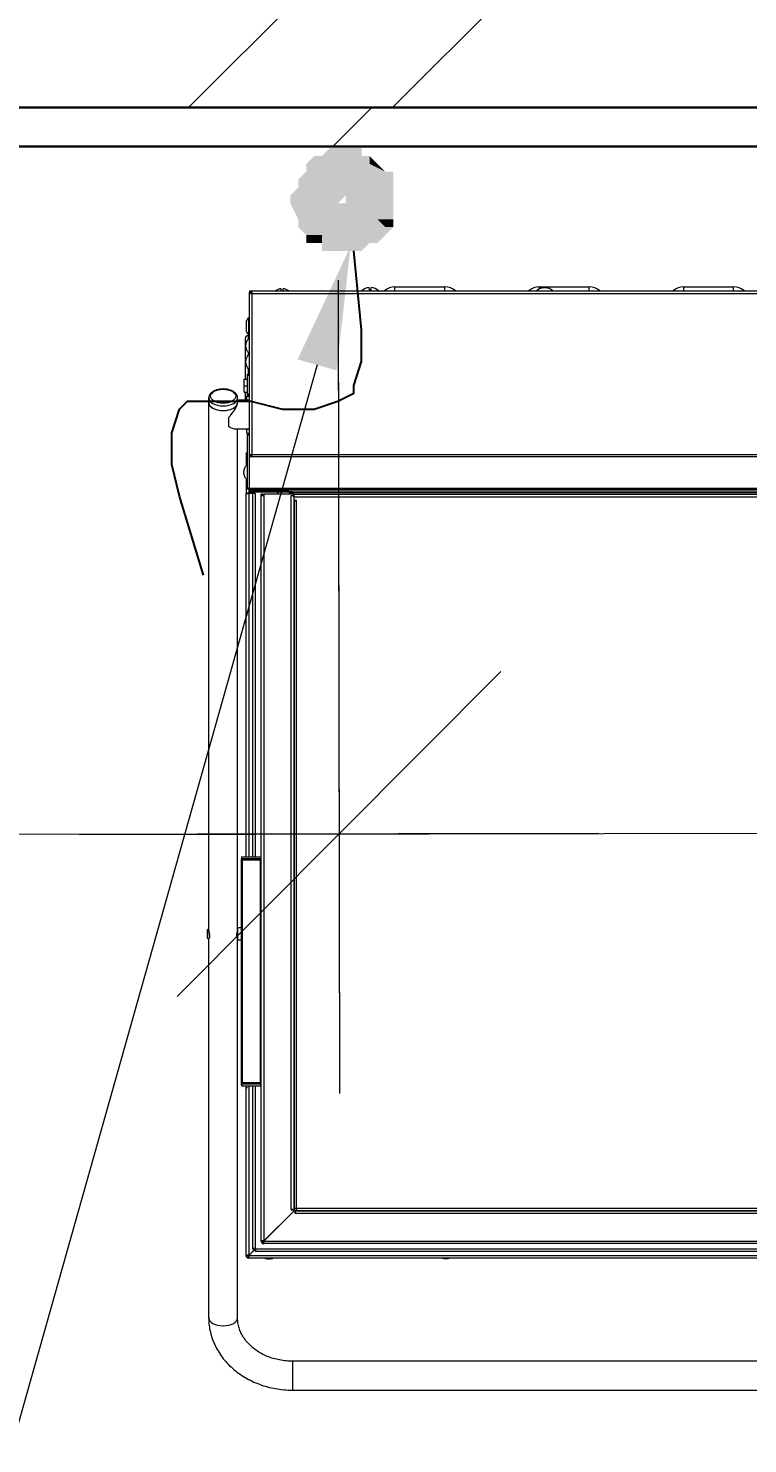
# Model space of a CAD drawing. Header units: millimetres. Extents: x -215207 to 92095, y -30385 to 123050.
# Drawn here: x -25181 to -24627, y 24391 to 25481 of the extents above; entities that cross this region are included whole.
import ezdxf
from ezdxf import colors
from ezdxf.entities.mleader import LeaderData, LeaderLine
from ezdxf.enums import TextEntityAlignment as Align
from ezdxf.math import Vec2, Vec3

# ---------------------------------------------------------------- set-up
doc = ezdxf.new("R2010")
doc.units = ezdxf.units.MM
doc.linetypes.add('SPLOSHNAY', pattern=[20, 10, 10])
for name, color, linetype, lineweight in [('Атрибут', 250, 'Continuous', 5), ('Оборудование пищеблок', 7, 'Continuous', 9), ('Стены разрез', 7, 'Continuous', 30)]:
    doc.layers.add(name, color=color, linetype=linetype, lineweight=lineweight)
doc.layers.add('ТХ Подключения', color=10, linetype='SPLOSHNAY')
doc.layers.add('тх разм', color=7, linetype='Continuous')
doc.layers.add('ТХ Подключения ЭОМ', color=7, linetype='Continuous', lineweight=18, true_color=0x003efa)
doc.layers.add('тх размеры розетки', color=7, linetype='Continuous', true_color=0xe91640)
doc.styles.add('ISOCPEUR', font='isocpeur.ttf', dxfattribs={"width": 0.9, "height": 270})
doc.styles.add('lloyd', font='isocpeui.ttf', dxfattribs={"height": 120})
doc.styles.add('ГОСТ 2.304', font='CS_Gost2304.shx')
doc.dimstyles.new('СПДС', dxfattribs={"dimscale": 100, "dimtxt": 2.5, "dimasz": 2.5, "dimexe": 2, "dimexo": 0.625, "dimgap": 1, "dimtad": 1, "dimdec": 0, "dimtxsty": 'ГОСТ 2.304', "dimblk": 'OBLIQUE', "dimblk1": 'OBLIQUE', "dimblk2": 'OBLIQUE', "dimcen": 2.5, "dimdle": 2, "dimadec": 0, "dimazin": 2, "dimtfac": 0.75, "dimtdec": 4, "dimtmove": 1, "dimatfit": 3, "dimfxl": 0, "dimtolj": 1, "dimarcsym": 0})

# ---------------------------------------------------------------- blocks, each defined once
blk = doc.blocks.new('Посудомоечная машина 1400')
at = {"layer": 'Оборудование пищеблок', "color": 217, "true_color": 0x93278f}
for p, q in [((165735.4, -325230.5), (165735.4, -325231.5)), ((165735.4, -325230.5), (165737.4, -325230.5)), ((165735.4, -325231.5), (165736.4, -325231.5)), ((165735.4, -325232.5), (165735.4, -325231.5)), ((165735.4, -325231.5), (165737.4, -325231.5)), ((165735.4, -325232.5), (165737.4, -325232.5)), ((165735.4, -325357.2), (165735.4, -325232.5)), ((165736.4, -325232.5), (165736.4, -325231.5)), ((165737.4, -325230.5), (165737.4, -325232.5)), ((165737.4, -325230.5), (166997.2, -325230.5)), ((165737.4, -325232.5), (166997.2, -325232.5)), ((165737.4, -325232.5), (165737.4, -325356.5)), ((165759.9, -325230.5), (165759.9, -325228.9)), ((165761.4, -325230.5), (165761.4, -325228.9)), ((165827.7, -325229.5), (165827.7, -325227.9)), ((165827.7, -325229.5), (165829.2, -325229.5)), ((165829.2, -325229.5), (165829.2, -325227.9)), ((165847.6, -325230.5), (165847.6, -325227.5)), ((165847.6, -325227.5), (165886, -325227.5)), ((165886, -325230.5), (165886, -325227.5)), ((165957.8, -325229.5), (165957.9, -325229.5)), ((165958.8, -325228.8), (165958.8, -325227.5)), ((165958.8, -325227.5), (165997.3, -325227.5)), ((165967.9, -325229.5), (165968, -325229.5)), ((165997.3, -325230.5), (165997.3, -325227.5)), ((166070.1, -325230.5), (166070.1, -325227.5)), ((166070.1, -325227.5), (166108.5, -325227.5)), ((166108.5, -325230.5), (166108.5, -325227.5)), ((165732.9, -325255), (165732.9, -325260.6)), ((165734.8, -325251.5), (165734.8, -325264.1)), ((165735.4, -325251.5), (165734.8, -325251.5)), ((165732.4, -325298.5), (165732.4, -325266.9)), ((165734.4, -325264.9), (165734.4, -325267.7)), ((165735.4, -325264.9), (165734.4, -325264.9)), ((165734.4, -325267.7), (165734.4, -325267.7)), ((165734.8, -325264.1), (165735.4, -325264.1)), ((165734.4, -325277.7), (165734.4, -325280)), ((165734.4, -325277.8), (165734.4, -325277.8)), ((165734.4, -325280.1), (165734.4, -325280)), ((165734.4, -325290.1), (165734.4, -325294.7)), ((165734.4, -325290.2), (165734.4, -325290.2)), ((165731.3, -325303.6), (165731.3, -325298.5)), ((165731.3, -325298.5), (165733.9, -325298.5)), ((165733.9, -325295.7), (165733.9, -325294.7)), ((165733.9, -325294.7), (165735.4, -325294.7)), ((165733.9, -325309.9), (165733.9, -325295.7)), ((165735.4, -325295.7), (165733.9, -325295.7)), ((165704, -325313), (165704, -325316.6)), ((165726.3, -325316.6), (165726.3, -325313)), ((165731.3, -325308.6), (165731.3, -325303.6)), ((165731.3, -325303.6), (165733.9, -325303.6)), ((165731.3, -325308.6), (165733.9, -325308.6)), ((165732.4, -325314.7), (165732.4, -325308.6)), ((165733.4, -325311.6), (165735.4, -325311.6)), ((165733.4, -325314.6), (165733.4, -325311.6)), ((165733.9, -325310.9), (165733.9, -325309.9)), ((165733.9, -325309.9), (165735.4, -325309.9)), ((165733.9, -325311.6), (165733.9, -325310.9)), ((165735.4, -325310.9), (165733.9, -325310.9)), ((165704, -325316.6), (165704, -325325.6)), ((165735.4, -325314.7), (165726.3, -325314.7)), ((165733.4, -325314.6), (165735.4, -325314.6)), ((165733.4, -325314.7), (165733.4, -325314.6)), ((165704, -325326), (165704, -325723)), ((165719.2, -325328.2), (165719.2, -325334.9)), ((165724.4, -325336.9), (165735.4, -325336.9)), ((165726.3, -325722.5), (165726.3, -325336.9)), ((165733.4, -325337), (165733.4, -325336.9)), ((165733.4, -325337), (165735.4, -325337)), ((165733.4, -325340.1), (165733.4, -325337)), ((165733.4, -325340.1), (165735.4, -325340.1)), ((165733.9, -325340.7), (165733.9, -325340.1)), ((165733.9, -325341.7), (165733.9, -325340.7)), ((165733.9, -325340.7), (165735.4, -325340.7)), ((165733.9, -325382.2), (165733.9, -325341.7)), ((165735.4, -325341.7), (165733.9, -325341.7)), ((165732.9, -325355.4), (165732.9, -325365.2)), ((165732.9, -325355.4), (165733.9, -325355.4)), ((165736, -325356.5), (165737.4, -325356.5)), ((165736.6, -325357.2), (165736.6, -325356.9)), ((165737.4, -325356.9), (165736.6, -325356.9)), ((165736.6, -325356.9), (165736.6, -325357.2)), ((165737.4, -325356.5), (166997.2, -325356.5)), ((165737.4, -325356.5), (165737.4, -325358)), ((165732.9, -325365.3), (165732.9, -325365.2)), ((165735.4, -325357.2), (165737.4, -325357.2)), ((165735.4, -325358), (165735.4, -325357.2)), ((165735.4, -325382.6), (165735.4, -325358)), ((165735.4, -325358), (165737.4, -325358)), ((165737.4, -325358), (166997.2, -325358)), ((165732.9, -325375.4), (165732.9, -325375.3)), ((165732.9, -325375.4), (165732.9, -325386.5)), ((165732.9, -325386.5), (165732.9, -325386.7)), ((165734.9, -325386.5), (165732.9, -325386.5)), ((165732.9, -325666.7), (165732.9, -325386.7)), ((165732.9, -325386.7), (165734.9, -325386.7)), ((165733.9, -325382.2), (165735.4, -325382.2)), ((165733.9, -325383.2), (165733.9, -325382.2)), ((165735.4, -325383.2), (165733.9, -325383.2)), ((165733.9, -325386.5), (165733.9, -325386.7)), ((165733.9, -325386.5), (165733.9, -325386.7)), ((165734.9, -325383.2), (165734.9, -325386.5)), ((165734.9, -325386.5), (165734.9, -325386.7)), ((165734.9, -325386.5), (165735.4, -325386.5)), ((165734.9, -325386.7), (165734.9, -325666.7)), ((165737.9, -325386.7), (165734.9, -325386.7)), ((165735.4, -325383.2), (165735.4, -325382.6)), ((165735.4, -325382.6), (166999.2, -325382.6)), ((165735.4, -325386.5), (165735.4, -325383.2)), ((165735.4, -325383.2), (166999.2, -325383.2)), ((165735.4, -325383.2), (165735.4, -325383.2)), ((165735.4, -325386.2), (165736.4, -325386.2)), ((165735.4, -325386.7), (165735.4, -325386.5)), ((165735.6, -325383.7), (165735.6, -325383.2)), ((165736.4, -325386.2), (165736.4, -325385.3)), ((165736.4, -325386.7), (165736.4, -325386.2)), ((165736.6, -325383.7), (165736.6, -325383.2)), ((165736.6, -325383.2), (165736.6, -325383.7)), ((165736.6, -325386.7), (165736.6, -325385.5)), ((165765.9, -325384.7), (165737.6, -325384.7)), ((165737.6, -325384.7), (165768.2, -325384.7)), ((165737.6, -325386.7), (165737.6, -325385.7)), ((165765.9, -325385.7), (165737.6, -325385.7)), ((165737.9, -325386.7), (165737.9, -325666.7)), ((165739.9, -325386.7), (165737.9, -325386.7)), ((165738.6, -325386.7), (165738.6, -325385.7)), ((165739.9, -325386.7), (165739.9, -325666.7)), ((165745.5, -325387.2), (165744.5, -325387.2)), ((165744.5, -325388.3), (165744.5, -325387.2)), ((165744.5, -325962.6), (165744.5, -325388.3)), ((165746.5, -325388.3), (165744.5, -325388.3)), ((165745.5, -325388.3), (165745.5, -325387.2)), ((165745.5, -325388.3), (165745.5, -325387.2)), ((165745.5, -325387.2), (165746.5, -325387.2)), ((165746.5, -325388.3), (165745.5, -325388.3)), ((165769.8, -325387.2), (165746.5, -325387.2)), ((165746.5, -325387.2), (165746.5, -325388.3)), ((165769.5, -325387.2), (165746.5, -325387.2)), ((165746.5, -325387.2), (165746.5, -325387.2)), ((165746.5, -325388.3), (165746.5, -325962.5)), ((165757.9, -325385.7), (165757.1, -325386.5)), ((165757.1, -325386.5), (165757.1, -325387.2)), ((165766.7, -325386.5), (165766, -325385.7)), ((165766.6, -325386), (165767.4, -325385.3)), ((165766.7, -325387.2), (165766.7, -325386.5)), ((165766.9, -325386.7), (165766.9, -325387.2)), ((165766.9, -325386.7), (165767.9, -325386.7)), ((165767.7, -325388.2), (165767.7, -325388.5)), ((165767.7, -325388.2), (165769.8, -325388.2)), ((165769.5, -325388.3), (165767.7, -325388.3)), ((165769.2, -325388.5), (165767.7, -325388.5)), ((165767.7, -325938.2), (165767.7, -325388.5)), ((165767.9, -325386.7), (165767.9, -325387.2)), ((165768.2, -325386.2), (165768.2, -325384.7)), ((165768.2, -325384.7), (166966.8, -325384.7)), ((166966.8, -325386.2), (165768.2, -325386.2)), ((165768.2, -325386.2), (165768.2, -325387.2)), ((165769.3, -325388.6), (165769.8, -325388.6)), ((165769.8, -325387.2), (165769.5, -325387.2)), ((165769.5, -325387.2), (165769.5, -325387.2)), ((165769.5, -325388.3), (165769.5, -325388.2)), ((165769.8, -325388.3), (165769.5, -325388.3)), ((165769.8, -325388.2), (165769.8, -325387.2)), ((165769.8, -325387.2), (165769.8, -325387.2)), ((165769.8, -325387.2), (166964.9, -325387.2)), ((165769.8, -325389.3), (165769.8, -325388.3)), ((165769.8, -325389.3), (166964.9, -325389.3)), ((165769.8, -325392.1), (165769.8, -325389.3)), ((165769.8, -325392.1), (165769.8, -325938.2)), ((165771.8, -325392.1), (165769.8, -325392.1)), ((165769.8, -325392.3), (165771.8, -325392.3)), ((165769.8, -325937.3), (165769.8, -325392.3)), ((165771.8, -325392.3), (165771.8, -325392.1)), ((165771.8, -325937.3), (165771.8, -325392.3)), ((165733.9, -325480.5), (165732.7, -325480.5)), ((165729.3, -325667), (165729.3, -325668.1)), ((165729.3, -325668.6), (165729.3, -325668.1)), ((165729.3, -325668.6), (165729.3, -325669)), ((165729.8, -325668.6), (165729.3, -325668.6)), ((165729.3, -325669.1), (165729.3, -325669)), ((165729.3, -325669), (165729.3, -325669)), ((165729.8, -325669.1), (165729.3, -325669.1)), ((165729.3, -325840.4), (165729.3, -325669.1)), ((165729.5, -325668.8), (165729.5, -325668.9)), ((165729.5, -325668.8), (165729.8, -325668.8)), ((165729.6, -325667.8), (165729.6, -325666.7)), ((165744.2, -325666.7), (165729.6, -325666.7)), ((165729.8, -325667.8), (165744, -325667.8)), ((165729.8, -325667.8), (165729.8, -325668.1)), ((165744, -325668.1), (165729.8, -325668.1)), ((165729.8, -325668.1), (165729.8, -325668.6)), ((165729.8, -325668.6), (165744, -325668.6)), ((165729.8, -325668.6), (165729.8, -325668.8)), ((165729.8, -325669.1), (165729.8, -325668.8)), ((165744, -325668.8), (165729.8, -325668.8)), ((165729.8, -325669.1), (165729.8, -325840.4)), ((165744, -325669.1), (165729.8, -325669.1)), ((165744, -325668.1), (165744, -325667.8)), ((165744, -325668.6), (165744, -325668.1)), ((165744, -325668.8), (165744, -325668.6)), ((165744.5, -325668.6), (165744, -325668.6)), ((165744, -325669.1), (165744, -325668.8)), ((165744, -325668.8), (165744.3, -325668.8)), ((165744.5, -325669.1), (165744, -325669.1)), ((165744, -325840.4), (165744, -325669.1)), ((165744.2, -325666.7), (165744.2, -325667.8)), ((165703.5, -325722.5), (165703, -325723)), ((165703, -325723), (165703, -325729)), ((165703.5, -325729.5), (165703.5, -325722.5)), ((165704, -325722.5), (165703.5, -325722.5)), ((165726.6, -325721.4), (165726.3, -325721.7)), ((165726.3, -325722.5), (165726.3, -325730.2)), ((165726.6, -325730.5), (165726.6, -325721.4)), ((165729.3, -325721.4), (165726.6, -325721.4)), ((165703, -325729), (165703.5, -325729.5)), ((165703.5, -325729.5), (165704.3, -325729.5)), ((165704, -325729.5), (165704, -326021.7)), ((165726.1, -325729.5), (165726.3, -325729.5)), ((165726.3, -326021.7), (165726.3, -325730.2)), ((165726.3, -325730.2), (165726.6, -325730.5)), ((165726.6, -325730.5), (165729.3, -325730.5)), ((165729.3, -325840.4), (165729.8, -325840.4)), ((165729.3, -325840.5), (165729.3, -325840.4)), ((165729.3, -325840.5), (165729.3, -325840.9)), ((165729.3, -325840.5), (165729.3, -325840.5)), ((165729.3, -325841.5), (165729.3, -325840.9)), ((165729.3, -325840.9), (165729.8, -325840.9)), ((165729.3, -325842.6), (165729.3, -325841.5)), ((165729.5, -325840.7), (165729.5, -325840.7)), ((165729.8, -325840.7), (165729.5, -325840.7)), ((165729.6, -325841.8), (165729.6, -325842.9)), ((165729.6, -325842.9), (165744.2, -325842.9)), ((165729.8, -325840.4), (165744, -325840.4)), ((165729.8, -325840.4), (165729.8, -325840.7)), ((165729.8, -325840.7), (165744, -325840.7)), ((165729.8, -325840.7), (165729.8, -325840.9)), ((165729.8, -325840.9), (165729.8, -325841.5)), ((165744, -325840.9), (165729.8, -325840.9)), ((165729.8, -325841.5), (165744, -325841.5)), ((165729.8, -325841.5), (165729.8, -325841.8)), ((165744, -325841.8), (165729.8, -325841.8)), ((165733.9, -325844.5), (165732.7, -325844.5)), ((165732.9, -325973.7), (165732.9, -325842.9)), ((165734.9, -325842.9), (165734.9, -325973.7)), ((165737.9, -325842.9), (165737.9, -325968.4)), ((165739.9, -325842.9), (165739.9, -325968.4)), ((165744, -325840.4), (165744.5, -325840.4)), ((165744, -325840.4), (165744, -325840.7)), ((165744.3, -325840.7), (165744, -325840.7)), ((165744, -325840.9), (165744, -325840.7)), ((165744, -325841.5), (165744, -325840.9)), ((165744, -325840.9), (165744.5, -325840.9)), ((165744, -325841.8), (165744, -325841.5)), ((165744.2, -325842.9), (165744.2, -325841.8)), ((165746.5, -325962.5), (165769.8, -325939.3)), ((165769.8, -325939.3), (165746.5, -325962.6)), ((165769.8, -325938.2), (165767.7, -325938.2)), ((165767.7, -325938.2), (165767.7, -325938.5)), ((165767.7, -325938.5), (165769.8, -325938.5)), ((165768.8, -325938.5), (165768.8, -325938.2)), ((165768.8, -325940.3), (165768.8, -325940.2)), ((165769.8, -325939.3), (165769.7, -325939.3)), ((165769.8, -325937.3), (165771.8, -325937.3)), ((165769.8, -325938.5), (165769.8, -325938.2)), ((165769.8, -325938.5), (165769.8, -325939.3)), ((165769.8, -325939.3), (165770.6, -325939.3)), ((165770.6, -325941.3), (165770.6, -325939.3)), ((165770.8, -325939.3), (165770.6, -325939.3)), ((165770.8, -325940.3), (165770.6, -325940.3)), ((165770.6, -325941.3), (165770.8, -325941.3)), ((165770.8, -325939.3), (166963.8, -325939.3)), ((165770.8, -325939.3), (165770.8, -325941.3)), ((166963.8, -325941.3), (165770.8, -325941.3)), ((165771.8, -325937.3), (166962.8, -325937.3)), ((165771.8, -325939.3), (165771.8, -325937.3)), ((166962.8, -325939.3), (165771.8, -325939.3)), ((165771.8, -325939.3), (165771.8, -325939.3)), ((165745.5, -325962.6), (165744.5, -325962.6)), ((165746.5, -325962.6), (166988.1, -325962.6)), ((165746.5, -325963.6), (165746.5, -325964.6)), ((166988.1, -325964.6), (165746.5, -325964.6)), ((165748, -325961.1), (165748, -325961.1)), ((165733.9, -325973.7), (165732.9, -325973.7)), ((165740, -325968.6), (165734.9, -325973.7)), ((165734.9, -325973.7), (165739.9, -325968.6)), ((165734.9, -325973.7), (166999.7, -325973.7)), ((165734.9, -325973.7), (165734.9, -325973.7)), ((165734.9, -325974.7), (165734.9, -325973.7)), ((165734.9, -325974.7), (165734.9, -325975.7)), ((166999.7, -325975.7), (165734.9, -325975.7)), ((165735.4, -325973.2), (165735.4, -325973.1)), ((165735.5, -325973.1), (165735.5, -325973.1)), ((165735.9, -325972.7), (165735.9, -325972.7)), ((165735.9, -325972.7), (165735.9, -325972.7)), ((165736.9, -325971.7), (165736.9, -325971.7)), ((165736.9, -325971.7), (165736.9, -325971.7)), ((165737.6, -325970.9), (165737.6, -325971)), ((165737.8, -325970.7), (165737.8, -325970.7)), ((165737.9, -325968.4), (165737.9, -325968.6)), ((165739.9, -325968.4), (165737.9, -325968.4)), ((165737.9, -325968.6), (165739.9, -325968.6)), ((165737.9, -325970.6), (165737.9, -325970.6)), ((165738.6, -325968.6), (165738.6, -325968.4)), ((165738.6, -325970), (165738.6, -325969.9)), ((165738.9, -325969.6), (165738.9, -325969.6)), ((165740, -325970.6), (165740, -325968.6)), ((165740.2, -325969.6), (165740, -325969.6)), ((165740, -325970.6), (165740.2, -325970.6)), ((165740.2, -325968.6), (166994.5, -325968.6)), ((165740.2, -325968.6), (165740.2, -325970.6)), ((166994.5, -325970.6), (165740.2, -325970.6)), ((165768.8, -326077.5), (165768.8, -326055.2)), ((166965.9, -326055.2), (165768.8, -326055.2)), ((165768.8, -326077.5), (166965.9, -326077.5))]:
    blk.add_line(p, q, dxfattribs=at)
for centre, radius, start, end in [((165761.1, -325238.5), 9.75, 97.1339, 124.6571), ((165760.2, -325238.5), 9.75, 55.3429, 82.8423), ((165828.9, -325237.5), 9.75, 97.1339, 134.0407), ((165828, -325237.5), 9.75, 45.9593, 82.8423), ((165847.6, -325239.8), 12.3, 90, 131.1859), ((165886, -325239.8), 12.3, 48.8141, 90), ((165958.8, -325239.8), 12.3, 90, 131.1859), ((165963.3, -325237.5), 9.75, 124.6571, 134.0407), ((165962.4, -325237.5), 9.75, 45.9593, 55.3429), ((165997.3, -325239.8), 12.3, 48.8141, 90), ((166070.1, -325239.8), 12.3, 90, 131.1859), ((166108.5, -325239.8), 12.3, 48.8141, 90), ((165737.1, -325255), 4.22, 123.0087, 180), ((165734.4, -325266.9), 2.02, 90, 180), ((165737.1, -325260.6), 4.22, 180, 236.9913), ((165742.4, -325273.2), 9.75, 135.9593, 145.3429), ((165742.4, -325272.3), 9.75, 214.6571, 224.0407), ((165742.4, -325285.6), 9.75, 135.9593, 145.3429), ((165742.4, -325284.7), 9.75, 214.6571, 224.0407), ((165699.8, -325325.8), 4.25, 356.5931, 2.8398), ((165738.6, -325357.6), 2.23, 150.0884, 178.5853), ((165737.6, -325356.9), 1.01, 157.7637, 180), ((165740.9, -325370.8), 9.75, 135.9593, 145.3429), ((165740.9, -325369.9), 9.75, 214.6571, 224.0407), ((165737.6, -325383.7), 2.02, 180, 270), ((165737.6, -325383.7), 1.01, 180, 270), ((165737.6, -325383.7), 1.01, 180, 270), ((165745.5, -325388.3), 0.00202, 0, 180), ((165765.9, -325386.7), 2.02, 45, 90), ((165765.9, -325386.7), 1.01, 45, 90), ((165765.9, -325386.7), 1.01, 0, 45), ((165765.9, -325386.7), 2.02, 0, 45), ((165742.4, -325481.7), 9.75, 168.002, 172.8423), ((165742.4, -325480.8), 9.75, 187.1339, 191.998), ((165729.6, -325667), 0.303, 90, 180), ((165729.7, -325665.9), 2.17, 259.8967, 273.3258), ((165729.5, -325668.6), 0.202, 180, 270), ((165729.6, -325669.1), 0.303, 90, 180), ((165744.1, -325665.9), 2.17, 266.6809, 280.0967), ((165744.2, -325667), 0.303, 0, 90), ((165744.2, -325669.1), 0.303, 0, 90), ((165744.3, -325668.6), 0.202, 270, 0), ((165729.6, -325840.4), 0.303, 180, 270), ((165729.5, -325840.9), 0.202, 90, 180), ((165729.7, -325843.6), 2.17, 86.6809, 100.0967), ((165729.6, -325842.6), 0.303, 180, 270), ((165742.4, -325845.7), 9.75, 168.002, 172.8423), ((165742.4, -325844.8), 9.75, 187.1339, 191.998), ((165744.1, -325843.6), 2.17, 79.8967, 93.3258), ((165744.2, -325840.4), 0.303, 270, 0), ((165744.2, -325842.6), 0.303, 270, 0), ((165744.3, -325840.9), 0.202, 0, 90), ((165765.9, -325943.2), 6.32, 37.995, 52.005), ((165746.4, -326052.3), 89.8, 89.9276, 91.2183), ((165746.5, -325962.6), 2.02, 180, 270), ((165746.5, -325985), 22.5, 89.8557, 92.4359), ((165746.5, -325962.6), 1.01, 180, 270), ((165656.8, -325962.7), 89.8, 358.7817, 0.0724), ((165721.2, -325962.6), 25.3, 357.709, 359.9994), ((165734.9, -325973.7), 2.02, 180, 270), ((165734.8, -326063.4), 89.8, 89.9276, 91.2183), ((165734.9, -325973.7), 1.01, 180, 270), ((165734.8, -325996.1), 22.5, 89.8557, 92.4359), ((165645.1, -325973.8), 89.8, 358.7817, 0.0724), ((165709.6, -325973.7), 25.3, 357.709, 359.9994), ((165751, -325966.7), 9.75, 247.8012, 262.1458), ((165750.1, -325966.7), 9.75, 277.804, 292.1988)]:
    blk.add_arc(centre, radius, start, end, dxfattribs=at)
for centre, major_axis, ratio, start_param, end_param in [((165715.2, -325313), (11.1, 0), 0.552947, 3.144987, 6.283185), ((165715.2, -325313), (11.1, 0), 0.552947, 0, 0.00391), ((165715.2, -325316.6), (11.1, 0), 0.552947, 3.141593, 6.283185), ((165715.2, -325316.6), (-11.1, 0), 0.552947, 0, 3.141593), ((165715.2, -325325.8), (-10.6, -10.6), 0.301627, 1.650016, 2.848644), ((165715.2, -325325.8), (-10.6, 10.6), 0.301627, 2.235914, 2.848644), ((165729.6, -325668.1), (-0.303, 0), 0.989368, 4.712389, 6.283185), ((165744.2, -325668.1), (-0.303, 0), 0.989368, 3.141593, 4.712389), ((165729.6, -325841.5), (0.303, 0), 0.989368, 3.141593, 4.712389), ((165744.2, -325841.5), (0.303, 0), 0.989368, 4.712389, 6.283185), ((165715.2, -326021.7), (11.1, 0), 0.552947, 3.141593, 6.283185)]:
    blk.add_ellipse(centre, major_axis=major_axis, ratio=ratio, start_param=start_param, end_param=end_param, dxfattribs=at)
blk.add_ellipse((165715.2, -325311.7), major_axis=(9.72, 0), ratio=0.552947, dxfattribs=at)
for points, knots in [([(165957.9, -325229.5), (165958.2, -325229.2), (165958.6, -325229), (165959.4, -325228.6), (165959.8, -325228.4), (165960.7, -325228.1), (165961.1, -325228), (165962, -325227.9), (165962.4, -325227.8), (165963.3, -325227.8), (165963.8, -325227.9), (165964.7, -325228), (165965.1, -325228.1), (165965.9, -325228.4), (165966.4, -325228.6), (165967.2, -325229), (165967.5, -325229.2), (165967.9, -325229.5)], [0, 0, 0, 0, 0.125, 0.125, 0.25, 0.25, 0.375, 0.375, 0.5, 0.5, 0.625, 0.625, 0.75, 0.75, 0.875, 0.875, 1, 1, 1, 1]), ([(165734.4, -325277.8), (165734.1, -325277.4), (165733.9, -325277), (165733.5, -325276.2), (165733.3, -325275.8), (165733, -325275), (165732.9, -325274.5), (165732.8, -325273.6), (165732.7, -325273.2), (165732.7, -325272.3), (165732.8, -325271.8), (165732.9, -325271), (165733, -325270.5), (165733.3, -325269.7), (165733.5, -325269.3), (165733.9, -325268.5), (165734.1, -325268.1), (165734.4, -325267.7)], [0, 0, 0, 0, 0.125, 0.125, 0.25, 0.25, 0.375, 0.375, 0.5, 0.5, 0.625, 0.625, 0.75, 0.75, 0.875, 0.875, 1, 1, 1, 1]), ([(165734.4, -325290.2), (165734.1, -325289.8), (165733.9, -325289.4), (165733.5, -325288.6), (165733.3, -325288.2), (165733, -325287.3), (165732.9, -325286.9), (165732.8, -325286), (165732.7, -325285.6), (165732.7, -325284.7), (165732.8, -325284.2), (165732.9, -325283.3), (165733, -325282.9), (165733.3, -325282.1), (165733.5, -325281.7), (165733.9, -325280.9), (165734.1, -325280.5), (165734.4, -325280.1)], [0, 0, 0, 0, 0.125, 0.125, 0.25, 0.25, 0.375, 0.375, 0.5, 0.5, 0.625, 0.625, 0.75, 0.75, 0.875, 0.875, 1, 1, 1, 1]), ([(165715.2, -325306.1), (165714.7, -325306.1), (165713.4, -325306.2), (165711.2, -325306.5), (165708.8, -325307.2), (165706.8, -325308.3), (165705.2, -325309.7), (165704.3, -325311.2), (165704, -325312.4), (165704.1, -325312.9), (165704.1, -325313)], [0, 0, 0, 0, 0.082211, 0.237874, 0.394813, 0.553763, 0.715265, 0.853778, 0.986539, 1, 1, 1, 1]), ([(165726.2, -325312.9), (165726.2, -325312.6), (165726.2, -325311.7), (165725.6, -325310.3), (165724.4, -325309), (165722.7, -325307.8), (165720.5, -325306.9), (165718.1, -325306.3), (165716.2, -325306.1), (165715.3, -325306.1), (165715.2, -325306.1)], [0, 0, 0, 0, 0.084467, 0.223197, 0.364529, 0.514767, 0.671254, 0.828454, 0.976749, 1, 1, 1, 1]), ([(165735.5, -325357.2), (165735.5, -325357.2), (165735.5, -325357.1), (165735.6, -325356.9), (165735.8, -325356.7), (165736, -325356.5)], [0.3236633, 0.3236633, 0.3236633, 0.3236633, 0.5, 0.5, 1, 1, 1, 1]), ([(165732.9, -325375.3), (165732.6, -325375), (165732.4, -325374.6), (165732, -325373.8), (165731.8, -325373.4), (165731.5, -325372.5), (165731.4, -325372.1), (165731.3, -325371.2), (165731.2, -325370.8), (165731.2, -325369.9), (165731.3, -325369.4), (165731.4, -325368.5), (165731.5, -325368.1), (165731.8, -325367.3), (165732, -325366.8), (165732.4, -325366), (165732.6, -325365.7), (165732.9, -325365.3)], [0, 0, 0, 0, 0.125, 0.125, 0.25, 0.25, 0.375, 0.375, 0.5, 0.5, 0.625, 0.625, 0.75, 0.75, 0.875, 0.875, 1, 1, 1, 1]), ([(165769.8, -325389.5), (165769.8, -325389.3), (165769.7, -325389.2), (165769.5, -325388.8), (165769.4, -325388.6), (165769.2, -325388.5)], [0, 0, 0, 0, 0.5, 0.5, 1, 1, 1, 1]), ([(165729.8, -325667.8), (165729.8, -325667.8), (165729.7, -325667.8), (165729.6, -325667.8), (165729.6, -325667.8), (165729.6, -325667.8)], [0, 0, 0, 0, 0.5, 0.5, 1, 1, 1, 1]), ([(165744.2, -325667.8), (165744.2, -325667.8), (165744.2, -325667.8), (165744.1, -325667.8), (165744, -325667.8), (165744, -325667.8)], [0, 0, 0, 0, 0.5, 0.5, 1, 1, 1, 1]), ([(165704, -325723), (165704, -325723.5), (165704.2, -325724.3), (165704.5, -325726.2), (165704.7, -325727.2), (165704.7, -325728.8), (165704.5, -325729.4), (165704.2, -325729.7), (165704.1, -325729.6), (165704.1, -325729.2)], [0.2501193, 0.2501193, 0.2501193, 0.2501193, 0.375, 0.375, 0.5, 0.5, 0.625, 0.625, 0.73861, 0.73861, 0.73861, 0.73861]), ([(165726.1, -325729.6), (165726.1, -325729.6), (165726, -325729.6), (165725.8, -325729.4), (165725.7, -325728.8), (165725.7, -325727.2), (165725.8, -325726.2), (165726.1, -325724.3), (165726.3, -325723.5), (165726.3, -325723)], [0.3431498, 0.3431498, 0.3431498, 0.3431498, 0.375, 0.375, 0.5, 0.5, 0.625, 0.625, 0.75, 0.75, 0.75, 0.75]), ([(165729.6, -325841.8), (165729.6, -325841.8), (165729.6, -325841.8), (165729.7, -325841.8), (165729.8, -325841.8), (165729.8, -325841.8)], [0, 0, 0, 0, 0.5, 0.5, 1, 1, 1, 1]), ([(165744, -325841.8), (165744, -325841.8), (165744.1, -325841.8), (165744.2, -325841.8), (165744.2, -325841.8), (165744.2, -325841.8)], [0, 0, 0, 0, 0.5, 0.5, 1, 1, 1, 1]), ([(165748.5, -325975.8), (165748.5, -325975.8), (165748.6, -325975.9), (165748.8, -325976), (165749, -325976.1), (165749.4, -325976.3), (165749.7, -325976.3), (165750.1, -325976.3), (165750.3, -325976.3), (165750.6, -325976.2)], [0.2309622, 0.2309622, 0.2309622, 0.2309622, 0.25, 0.25, 0.375, 0.375, 0.5, 0.5, 0.6237391, 0.6237391, 0.6237391, 0.6237391]), ([(165751.4, -325976.3), (165751.4, -325976.3), (165751.3, -325976.3), (165751, -325976.3), (165750.8, -325976.3), (165750.3, -325976.1), (165750.1, -325976), (165749.9, -325975.9), (165749.8, -325975.8), (165749.8, -325975.8)], [0.4607988, 0.4607988, 0.4607988, 0.4607988, 0.5, 0.5, 0.625, 0.625, 0.75, 0.75, 0.7691008, 0.7691008, 0.7691008, 0.7691008]), ([(165889.9, -325975.8), (165889.8, -325975.8), (165889.8, -325975.9), (165889.3, -325976), (165888.8, -325976.1), (165888, -325976.3), (165887.5, -325976.3), (165886.6, -325976.3), (165886.2, -325976.3), (165885.3, -325976.1), (165884.8, -325976), (165884.3, -325975.9), (165884.2, -325975.8), (165884.2, -325975.8)], [0.2309622, 0.2309622, 0.2309622, 0.2309622, 0.25, 0.25, 0.375, 0.375, 0.5, 0.5, 0.625, 0.625, 0.75, 0.75, 0.7754156, 0.7754156, 0.7754156, 0.7754156]), ([(165704, -326021.7), (165704.1, -326022.9), (165704.1, -326025.6), (165704.7, -326030.5), (165706, -326035.8), (165708, -326041.1), (165710.5, -326046.1), (165713.5, -326051), (165717.1, -326055.5), (165721.2, -326059.7), (165725.8, -326063.6), (165730.8, -326067), (165736.1, -326070), (165741.8, -326072.5), (165747.8, -326074.6), (165754, -326076.1), (165760.2, -326077.1), (165765.3, -326077.4), (165768, -326077.5), (165768.8, -326077.5)], [0, 0, 0, 0, 0.036912, 0.098513, 0.160122, 0.221822, 0.283698, 0.345815, 0.408212, 0.470898, 0.53386, 0.59707, 0.660486, 0.724067, 0.787776, 0.85158, 0.915455, 0.979385, 1, 1, 1, 1]), ([(165768.8, -326055.2), (165767.8, -326055.2), (165765.5, -326055.2), (165761.1, -326054.7), (165756.2, -326053.8), (165751.4, -326052.4), (165746.9, -326050.5), (165742.7, -326048.2), (165738.9, -326045.6), (165735.6, -326042.7), (165732.7, -326039.4), (165730.3, -326036), (165728.4, -326032.3), (165727.1, -326028.6), (165726.4, -326024.9), (165726.3, -326022.8), (165726.3, -326021.7)], [0, 0, 0, 0, 0.036717, 0.111009, 0.185289, 0.259531, 0.333757, 0.408013, 0.482378, 0.556972, 0.631971, 0.707604, 0.784145, 0.861862, 0.940922, 1, 1, 1, 1])]:
    blk.add_open_spline(points, degree=3, knots=knots, dxfattribs=at)
at = {"layer": 'Атрибут', "style": 'ISOCPEUR', "width": 0.85}
blk.add_attdef('№_ПОЗИЦИИ', text='', height=150, dxfattribs=at).set_placement((166424.6, -325592.7), align=Align.MIDDLE_CENTER)
blk = doc.blocks.new('el-kab-sv-tx')
at = {"color": 0}
blk.add_lwpolyline([(0.7621, 1.9899), (0.8891, 1.5665), (0.9314, 1.3972), (0.9314, 1.2278), (0.8891, 1.1008), (0.8468, 1.0585), (0.8044, 1.0585), (0.6774, 1.0585), (0.5081, 1.0585), (0.3387, 1.1008), (0.1694, 1.1008), (0.0423, 1.0585), (-0.0423, 1.0161), (-0.0423, 0.9738), (-0.0847, 0.8468), (-0.0847, 0.6774), (-0.0423, 0.254)], dxfattribs=at)
at = {"color": 0, "transparency": 33554559}
for points in [[(-0.0847, 0.254), (0.127, 0.2117), (-0.127, 0.2117)], [(-0.0423, 0.254), (0.0847, 0.254), (-0.0847, 0.254)], [(0.127, 0.254), (0.127, 0.254), (-0.0847, 0.254)], [(0.127, 0.254), (-0.0847, 0.254), (0.0847, 0.254)], [(0.127, 0.254), (-0.0847, 0.254), (0.127, 0.2117)], [(0, 0.254), (0.0423, 0.254), (-0.0423, 0.254)], [(-0.0423, 0.254), (0.0423, 0.254), (0.0423, 0.254)], [(0.0423, 0.254), (-0.0423, 0.254), (0.0847, 0.254)], [(-0.2117, 0.1694), (0.0847, 0.127), (-0.254, 0.127)], [(-0.1694, 0.2117), (0.127, 0.1694), (-0.2117, 0.1694)], [(0.127, 0.1694), (-0.2117, 0.1694), (0.0847, 0.127)], [(-0.127, 0.2117), (0.127, 0.2117), (-0.1694, 0.2117)], [(0.127, 0.2117), (-0.1694, 0.2117), (0.127, 0.1694)], [(0.1694, 0.2117), (0.1694, 0.2117), (-0.127, 0.2117)], [(0.1694, 0.2117), (-0.127, 0.2117), (0.127, 0.2117)], [(-0.127, 0.2117), (0.1694, 0.2117), (0.127, 0.2117)], [(0.127, 0.1694), (0.254, 0.127), (0.0847, 0.127)], [(0.1694, 0.2117), (0.127, 0.2117), (0.127, 0.2117)], [(0.2117, 0.2117), (0.2117, 0.2117), (0.127, 0.2117)], [(0.2117, 0.2117), (0.127, 0.2117), (0.1694, 0.2117)], [(0.2117, 0.2117), (0.127, 0.2117), (0.2117, 0.1694)], [(0.127, 0.2117), (0.2117, 0.1694), (0.127, 0.1694)], [(0.2117, 0.1694), (0.127, 0.1694), (0.254, 0.127)], [(-0.254, 0.127), (-0.2117, 0.127), (-0.2117, 0.127)], [(-0.2117, 0.127), (-0.254, 0.127), (-0.1694, 0.0847)], [(-0.254, 0.127), (-0.1694, 0.0847), (-0.254, 0.0847)], [(0.0847, 0.127), (-0.254, 0.127), (0.0423, 0)], [(-0.254, 0.127), (0.0423, 0), (-0.0423, 0)], [(-0.1694, 0.0847), (-0.254, 0.0847), (-0.0847, 0.0423)], [(-0.254, 0.0847), (-0.0847, 0.0423), (-0.254, 0.0423)], [(0.0847, 0.127), (0.254, 0.0847), (0.0423, 0.0847)], [(0.254, 0.0847), (0.0423, 0.0847), (0.2964, 0)], [(0.0423, 0.0847), (0.2964, 0), (0.0423, 0)], [(0.254, 0.127), (0.0847, 0.127), (0.254, 0.0847)], [(-0.0847, 0.0423), (-0.254, 0.0423), (-0.0423, 0)], [(-0.254, 0.0423), (-0.0423, 0), (-0.254, 0)], [(-0.254, 0), (0, 0), (0, 0)], [(0, 0), (0, 0), (-0.254, 0)], [(0, 0), (-0.254, 0), (0, -0.0423)], [(-0.254, 0), (0, -0.0423), (-0.254, -0.0423)], [(0.0423, 0), (0.2964, -0.0423), (0, -0.0423)], [(0.2964, 0), (0.0423, 0), (0.2964, -0.0423)], [(0, -0.0423), (-0.254, -0.0423), (-0.0423, -0.0847)], [(-0.254, -0.0423), (-0.0423, -0.0847), (-0.254, -0.0847)], [(0, -0.0423), (0.254, -0.0847), (-0.0423, -0.0847)], [(0.2964, -0.0423), (0, -0.0423), (0.254, -0.0847)], [(-0.0423, -0.0847), (-0.254, -0.0847), (-0.0847, -0.1694)], [(-0.254, -0.0847), (-0.0847, -0.1694), (-0.254, -0.1694)], [(-0.0423, -0.0847), (0.254, -0.127), (-0.0847, -0.127)], [(0.254, -0.127), (-0.0847, -0.127), (0.2117, -0.1694)], [(-0.0847, -0.127), (0.2117, -0.1694), (-0.0847, -0.1694)], [(0.254, -0.0847), (-0.0423, -0.0847), (0.254, -0.127)], [(-0.254, -0.1694), (-0.0847, -0.1694), (-0.2117, -0.1694)], [(-0.0847, -0.1694), (-0.2117, -0.1694), (-0.127, -0.2117)], [(-0.2117, -0.1694), (-0.127, -0.2117), (-0.1694, -0.2117)], [(-0.127, -0.254), (-0.127, -0.254), (-0.1694, -0.2117)], [(-0.127, -0.254), (-0.1694, -0.2117), (-0.127, -0.2117)], [(-0.0847, -0.1694), (0.2117, -0.2117), (-0.127, -0.2117)], [(0.2117, -0.2117), (-0.127, -0.2117), (0.1694, -0.254)], [(-0.127, -0.2117), (0.1694, -0.254), (-0.127, -0.254)], [(0.2117, -0.1694), (-0.0847, -0.1694), (0.2117, -0.2117)], [(-0.127, -0.254), (0.1694, -0.254), (0.1694, -0.254)], [(0.1694, -0.254), (0.1694, -0.254), (-0.127, -0.254)], [(0.1694, -0.254), (-0.127, -0.254), (0.127, -0.254)], [(-0.127, -0.254), (0.127, -0.254), (-0.0847, -0.254)], [(0.127, -0.254), (-0.0847, -0.254), (0.0847, -0.2964)], [(-0.0847, -0.254), (0.0847, -0.2964), (-0.0847, -0.2964)], [(0.0847, -0.2964), (-0.0847, -0.2964), (0.0423, -0.2964)], [(-0.0847, -0.2964), (0.0423, -0.2964), (-0.0423, -0.2964)], [(0.0423, -0.2964), (-0.0423, -0.2964), (0, -0.2964)], [(-0.0423, -0.2964), (0.0423, -0.2964), (0.0423, -0.2964)], [(0.0423, -0.2964), (0.0423, -0.2964), (-0.0423, -0.2964)]]:
    blk.add_solid(points, dxfattribs=at)
blk = doc.blocks.new('_Oblique')
at = {"color": 0, "linetype": 'ByBlock', "lineweight": -2}
blk.add_line((-0.5, -0.5), (0.5, 0.5), dxfattribs=at)
blk = doc.blocks.new('*D539')
at = {"layer": 'Defpoints', "color": 0, "ltscale": 100, "transparency": 16777216}
for p in [(-26657.5, 25346.4), (-24942.5, 25349.7), (-26656.6, 24857.2)]:
    blk.add_point(p, dxfattribs=at)
at = {"layer": 'тх разм', "color": 0, "lineweight": 9, "ltscale": 100, "transparency": 16777216}
for p, q in [((-26657.4, 25283.9), (-26656.2, 24657.2)), ((-24942.4, 25287.2), (-24941.2, 24660.5)), ((-24741.6, 24860.9), (-26856.6, 24856.9))]:
    blk.add_line(p, q, dxfattribs=at)
at = {"layer": 'тх разм', "color": 0, "lineweight": 9, "ltscale": 100, "transparency": 16777216, "xscale": 250, "yscale": 250, "zscale": 250}
for p, rotation in [((-24941.6, 24860.5), 0.1086612351290395), ((-26656.6, 24857.2), 180.108661235129)]:
    blk.add_blockref('_Oblique', p, dxfattribs=dict(at, rotation=rotation))
at = {"layer": 'тх разм', "color": 0, "ltscale": 100, "transparency": 16777216, "insert": (-25799.5, 25089), "char_height": 250, "attachment_point": 5, "rotation": 0.1087, "style": 'ГОСТ 2.304', "bg_fill": 3, "box_fill_scale": 1.1, "bg_fill_color": 256, "bg_fill_true_color": 13158600, "bg_fill_transparency": 0}
blk.add_mtext('\\A1;1715', dxfattribs=at)
blk = doc.blocks.new('*D581')
at = {"layer": 'Defpoints', "color": 0, "ltscale": 100, "transparency": 16777216}
for p in [(-24942.5, 25342.2), (-23242, 25276.7), (-23241.2, 24863.7)]:
    blk.add_point(p, dxfattribs=at)
at = {"layer": 'тх размеры розетки', "color": 0, "lineweight": 9, "ltscale": 100, "transparency": 16777216}
for p, q in [((-24942.4, 25279.7), (-24941.2, 24660.5)), ((-23241.9, 25214.2), (-23240.9, 24663.7)), ((-25141.6, 24860.1), (-23041.2, 24864.1))]:
    blk.add_line(p, q, dxfattribs=at)
at = {"layer": 'тх размеры розетки', "color": 0, "lineweight": 9, "ltscale": 100, "transparency": 16777216, "xscale": 250, "yscale": 250, "zscale": 250}
for p, rotation in [((-24941.6, 24860.5), 180.1086612353164), ((-23241.2, 24863.7), 0.1086612353163572)]:
    blk.add_blockref('_Oblique', p, dxfattribs=dict(at, rotation=rotation))
at = {"layer": 'тх размеры розетки', "color": 0, "ltscale": 100, "transparency": 16777216, "insert": (-24091.8, 25087.1), "char_height": 250, "attachment_point": 5, "rotation": 0.1087, "style": 'ГОСТ 2.304', "bg_fill": 3, "box_fill_scale": 1.1, "bg_fill_color": 256, "bg_fill_true_color": 13158600, "bg_fill_transparency": 0}
blk.add_mtext('\\A1;1700', dxfattribs=at)

msp = doc.modelspace()

# ---------------------------------------------------------------- hatches: boundary and pattern name
at = {"layer": 'Стены разрез', "lineweight": 9}
h = msp.add_hatch(dxfattribs=at)
h.set_pattern_fill('FP_1', color=256, style=0, pattern_type=2)
h.set_pattern_definition([(45, (-45356.5, 7949.98), (-235.7317, 235.7317), []), (45, (-45199.35, 7949.98), (-235.7317, 235.7317), [])])
h.paths.add_polyline_path([(-22857.5, 25420.2), (-22857.5, 25540.2), (-26687.5, 25540.2), (-26687.5, 25420.2), (-22887.5, 25420.2)])
h = msp.add_hatch(dxfattribs=at)
h.set_pattern_fill('FP_13', color=256, style=0, pattern_type=2)
h.set_pattern_definition([(45, (-45356.5, 7949.98), (-212.132, 212.132), [])])
h.paths.add_polyline_path([(-24035.7, 25390.2), (-22887.5, 25390.2), (-22887.5, 25420.2), (-26687.5, 25420.2), (-26687.5, 25390.2), (-24394.5, 25390.2)])

# ---------------------------------------------------------------- linework, layer by layer
at = {"layer": 'Стены разрез'}
for p, q in [((-26687.5, 25420.2), (-22887.5, 25420.2)), ((-26657.5, 25390.2), (-22857.5, 25390.2))]:
    msp.add_line(p, q, dxfattribs=at)

# ---------------------------------------------------------------- block references
at = {"layer": 'Оборудование пищеблок', "color": 217, "true_color": 0x93278f}
msp.add_blockref('Посудомоечная машина 1400', (-190746.1, 350509.5), dxfattribs=at)
at = {"layer": 'ТХ Подключения', "lineweight": 5, "xscale": 144, "yscale": 144, "zscale": 144, "rotation": 180}
msp.add_blockref('el-kab-sv-tx', (-24936.4, 25346.4), dxfattribs=at)

# ---------------------------------------------------------------- leaders
at = {"layer": 'ТХ Подключения ЭОМ'}
ml = msp.add_multileader_mtext('Standard', dxfattribs=at)
ml.set_content('\\A1;от выключателя Э2 подвести кабель, 3Ф/380В/20,5кВт^JH=150 мм\\PL=2000 мм', color=256, style='lloyd')
ml.set_leader_properties(lineweight=9)
ml.build(insert=Vec2(0, 0))
ml.multileader.update_dxf_attribs({"text_left_attachment_type": 6, "text_right_attachment_type": 6, "dogleg_length": 0.45, "arrow_head_size": 95})
ctx = ml.context
ctx.base_point, ctx.char_height, ctx.arrow_head_size, ctx.landing_gap_size, ctx.plane_origin = Vec3(-26662.5, 24030), 70, 95, 0.09, Vec3(-20775, 23889.4)
ctx.left_attachment, ctx.right_attachment = 6, 6
notes = []
notes.append((ctx, [(0, (1, 1, 0), (-25295, 24030), (-1, 0), 0.54, [(0, [(-24932.7, 25313.4)], 0, [])])]))
ctx.mtext.insert, ctx.mtext.width, ctx.mtext.flow_direction = Vec3(-26662.5, 24114), 1430.756, 5
for ctx, leaders in notes:
    for number, flags, end, landing, length, lines in leaders:
        leader = LeaderData()
        leader.index, (leader.has_last_leader_line, leader.has_dogleg_vector, leader.attachment_direction) = number, flags
        leader.last_leader_point, leader.dogleg_vector, leader.dogleg_length = Vec3(end), Vec3(landing), length
        for number, points, colour, breaks in lines:
            line = LeaderLine()
            line.index, line.vertices, line.color, line.breaks = number, Vec3.list(points), colors.encode_raw_color(colour), breaks
            leader.lines.append(line)
        ctx.leaders.append(leader)

# ---------------------------------------------------------------- next in the draw order: dimensions: what is measured, and where the dimension line sits
at = {"layer": 'тх разм', "ltscale": 100}
dim = msp.add_aligned_dim(p1=(-24942.5, 25349.7), p2=(-26657.5, 25346.4), distance=489.2, dimstyle='СПДС', override={"dimtfill": 1, "dimlwd": 9, "dimlwe": 9}, dxfattribs=at)
dim.commit()
dim.dimension.update_dxf_attribs({"geometry": '*D539', "text_midpoint": (-25799.5, 25089)})

# ---------------------------------------------------------------- next in the draw order: dimensions: what is measured, and where the dimension line sits
at = {"layer": 'тх размеры розетки', "ltscale": 100}
dim = msp.add_linear_dim(base=(-23241.2, 24863.7), p1=(-24942.5, 25342.2), p2=(-23242, 25276.7), angle=0.1087, dimstyle='СПДС', override={"dimtfill": 1, "dimlwd": 9, "dimlwe": 9}, dxfattribs=at)
dim.commit()
dim.dimension.update_dxf_attribs({"geometry": '*D581', "text_midpoint": (-24091.8, 25087.1)})

doc.saveas('drawing.dxf')
